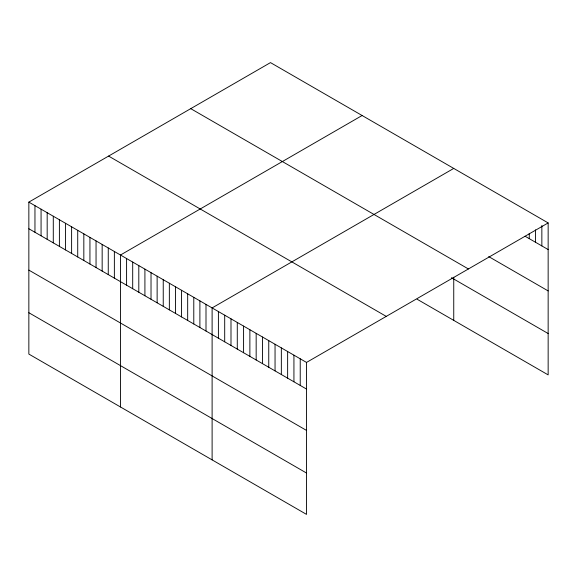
<?xml version="1.0" encoding="UTF-8"?>
<svg xmlns="http://www.w3.org/2000/svg" width="577" height="577" viewBox="0 0 577 577"><rect width="100%" height="100%" fill="white"/><g stroke="black" fill="none" stroke-linecap="round" stroke-linejoin="round"><path stroke-width="0.87" d="M28.85 202.116L306.517 362.428L306.517 514.388L28.85 354.076L28.85 202.116L270.483 62.612L548.15 222.924L548.15 374.884L417.092 299.218M362.111 115.515L120.478 255.02L120.478 406.98M453.746 168.419L212.112 307.923L212.112 459.883M306.517 362.428L548.15 222.924M525.07 236.231L548.15 249.56M488.712 256.599L548.15 290.916M190.742 108.649L468.409 268.961M451.452 277.696L548.15 333.528M108.591 156.086L386.258 316.391M28.85 228.752L306.517 389.064M28.85 270.108L306.517 430.42M28.85 312.72L306.517 473.032M541.853 225.506L541.853 245.925M535.564 229.862L535.564 242.29M529.268 233.332L529.268 238.654M453.746 277.241L453.746 320.379M300.228 358.793L300.228 385.429M293.931 355.165L293.931 381.794M287.635 351.53L287.635 378.159M281.345 347.895L281.345 374.531M275.049 344.26L275.049 370.896M268.752 340.625L268.752 367.26M262.463 336.997L262.463 363.625M256.166 333.362L256.166 359.99M249.877 329.727L249.877 356.355M243.581 326.092L243.581 352.727M237.284 322.456L237.284 349.092M230.995 318.821L230.995 345.457M224.698 315.193L224.698 341.822M218.402 311.558L218.402 338.187M206.003 304.396L206.003 331.032M199.894 300.869L199.894 327.505M193.785 297.343L193.785 323.978M187.676 293.816L187.676 320.451M181.567 290.289L181.567 316.924M175.458 286.762L175.458 313.398M169.35 283.235L169.35 309.871M163.241 279.708L163.241 306.344M157.132 276.181L157.132 302.817M151.023 272.654L151.023 299.29M144.914 269.127L144.914 295.763M138.805 265.6L138.805 292.236M132.696 262.073L132.696 288.709M126.587 258.546L126.587 285.182M114.369 251.493L114.369 278.128M108.26 247.966L108.26 274.602M102.158 244.439L102.158 271.075M96.049 240.912L96.049 267.548M89.94 237.385L89.94 264.021M83.831 233.858L83.831 260.494M77.722 230.331L77.722 256.967M71.613 226.804L71.613 253.44M65.504 223.277L65.504 249.913M59.395 219.75L59.395 246.386M53.286 216.224L53.286 242.859M47.177 212.697L47.177 239.332M41.068 209.17L41.068 235.805M34.959 205.643L34.959 232.279"/></g></svg>
